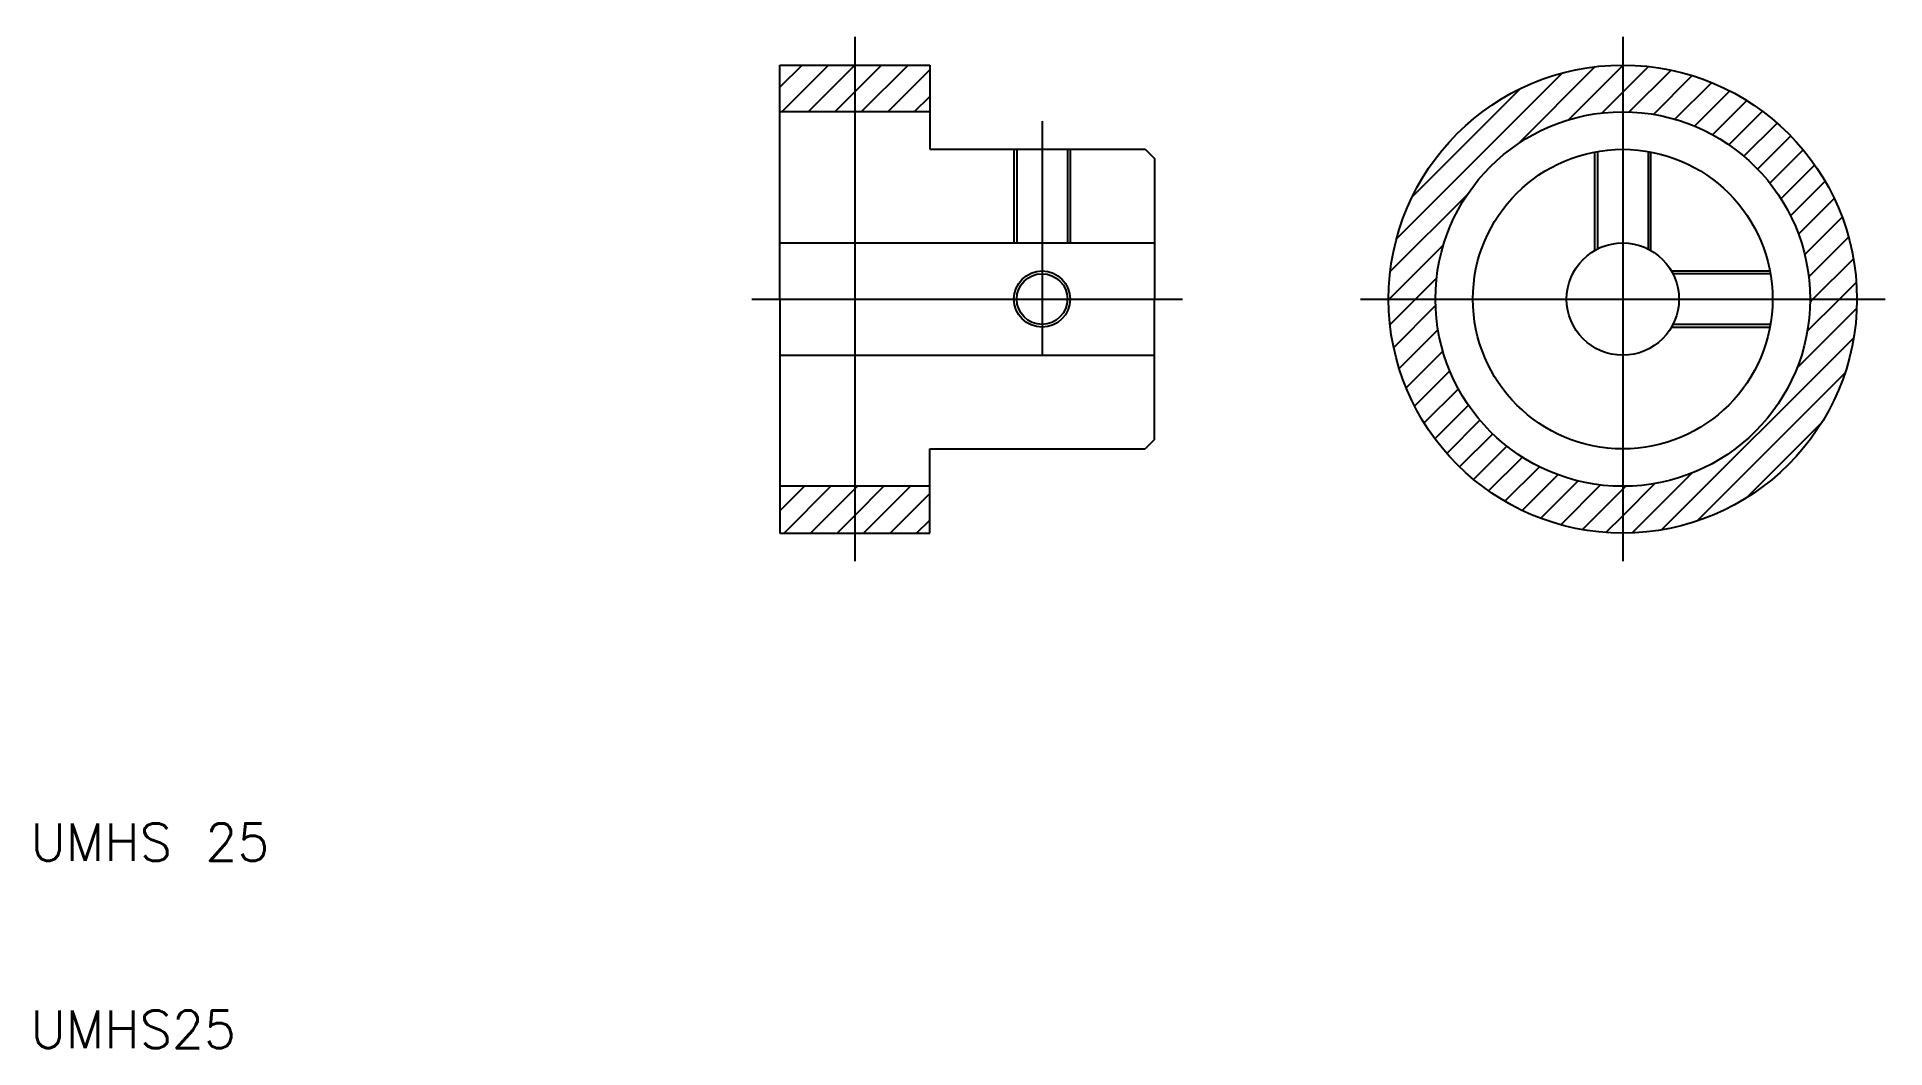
# Model space of a CAD drawing. Extents: x 10.3 to 109, y 10 to 64.
import ezdxf

# ---------------------------------------------------------------- set-up
doc = ezdxf.new("R2010")
doc.units = 0
doc.linetypes.add('CENTER', pattern=[50.8, 31.75, -6.35, 6.35, -6.35])
doc.linetypes.add('DASHED', pattern=[19.05, 12.7, -6.35])
doc.layers.get('0').update_dxf_attribs({"linetype": 'CONTINUOUS'})
doc.layers.add('CENTER', color=1, linetype='CENTER')
doc.styles.get("Standard").update_dxf_attribs({"font": 'txt.shx'})

# ---------------------------------------------------------------- blocks, each defined once
blk = doc.blocks.new('*X2')
at = {"color": 0, "linetype": 'CONTINUOUS'}
for p, q in [((50, 61.314), (51.186, 62.5)), ((50.101, 60), (52.601, 62.5)), ((51.515, 60), (54, 62.485)), ((54, 61.071), (55.429, 62.5)), ((54, 62.485), (54.015, 62.5)), ((54.343, 60), (56.843, 62.5)), ((55.757, 60), (58, 62.243)), ((89.393, 58.28), (93.525, 62.413)), ((92.096, 59.569), (95, 62.473)), ((95, 62.473), (95.027, 62.5)), ((95, 61.059), (96.366, 62.425)), ((95.349, 59.994), (97.585, 62.23)), ((82.923, 53.225), (91.775, 62.077)), ((83.766, 55.482), (89.518, 61.234)), ((96.635, 59.865), (98.707, 61.938)), ((97.787, 59.604), (99.747, 61.563)), ((52.929, 60), (54, 61.071)), ((57.172, 60), (58, 60.828)), ((93.878, 59.937), (95, 61.059)), ((98.834, 59.236), (100.715, 61.117)), ((99.79, 58.778), (101.617, 60.605)), ((100.666, 58.24), (102.458, 60.031)), ((101.468, 57.627), (103.24, 59.399)), ((102.197, 56.943), (103.965, 58.71)), ((102.856, 56.187), (104.634, 57.965)), ((103.443, 55.359), (105.245, 57.162)), ((103.953, 54.455), (105.797, 56.299)), ((82.587, 51.475), (86.72, 55.607)), ((104.379, 53.468), (106.286, 55.374)), ((104.711, 52.385), (106.707, 54.381)), ((104.929, 51.189), (107.053, 53.313)), ((82.527, 50), (85.431, 52.904)), ((105.154, 50), (107.312, 52.158)), ((83.941, 50), (85.063, 51.122)), ((106.569, 50), (107.468, 50.899)), ((82.5, 49.973), (82.527, 50)), ((82.575, 48.634), (83.941, 50)), ((82.77, 47.415), (85.006, 49.651)), ((104.295, 46.313), (107.49, 49.508)), ((104.851, 48.283), (106.569, 50)), ((104.999, 49.844), (105.154, 50)), ((83.062, 46.293), (85.135, 48.365)), ((97.069, 37.672), (107.328, 47.931)), ((83.437, 45.253), (85.396, 47.213)), ((83.883, 44.285), (85.764, 46.166)), ((98.953, 38.141), (106.859, 46.047)), ((84.395, 43.383), (86.222, 45.21)), ((84.969, 42.542), (86.76, 44.334)), ((85.601, 41.76), (87.373, 43.532)), ((86.29, 41.035), (88.057, 42.803)), ((101.626, 39.401), (105.599, 43.374)), ((87.035, 40.366), (88.813, 42.144)), ((87.838, 39.755), (89.641, 41.557)), ((88.701, 39.203), (90.545, 41.047)), ((89.626, 38.714), (91.532, 40.621)), ((95.492, 37.51), (98.687, 40.705)), ((50, 38.686), (51.314, 40)), ((50.228, 37.5), (52.728, 40)), ((51.642, 37.5), (54, 39.858)), ((54, 38.444), (55.556, 40)), ((54, 39.858), (54.142, 40)), ((54.471, 37.5), (56.971, 40)), ((55.885, 37.5), (58, 39.615)), ((90.619, 38.293), (92.615, 40.289)), ((91.687, 37.947), (93.811, 40.071)), ((92.842, 37.688), (95, 39.846)), ((95, 38.431), (96.717, 40.149)), ((95, 39.846), (95.156, 40.001)), ((53.056, 37.5), (54, 38.444)), ((57.299, 37.5), (58, 38.201)), ((94.101, 37.532), (95, 38.431))]:
    blk.add_line(p, q, dxfattribs=at)

msp = doc.modelspace()

# ---------------------------------------------------------------- linework, layer by layer
at = {"color": 7, "linetype": 'CONTINUOUS'}
for p, q in [((50, 50), (50, 62.5)), ((50, 62.5), (58, 62.5)), ((58, 62.5), (58, 58)), ((58, 60), (50, 60)), ((58, 58), (69.5, 58)), ((62.65, 58), (62.65, 53)), ((65.35, 58), (65.35, 53)), ((69.5, 58), (70, 57.5)), ((70, 57.5), (70, 50)), ((50, 53), (70, 53)), ((50, 50), (50, 37.5)), ((70, 42.5), (70, 50)), ((50, 47), (70, 47)), ((70, 42.5), (69.5, 42)), ((58, 42), (69.5, 42)), ((58, 37.5), (58, 42)), ((58, 40), (50, 40)), ((50, 37.5), (58, 37.5))]:
    msp.add_line(p, q, dxfattribs=at)
at = {"color": 3, "linetype": 'CONTINUOUS'}
for p, q in [((62.5, 58), (62.5, 53)), ((65.5, 58), (65.5, 53))]:
    msp.add_line(p, q, dxfattribs=at)
at = {"color": 3, "linetype": 'DASHED'}
for p, q in [((93.5, 52.598076), (93.5, 57.858117)), ((93.65, 57.885271), (93.65, 52.679086)), ((96.35, 57.885271), (96.35, 52.679086)), ((96.5, 52.598076), (96.5, 57.858117)), ((97.598076, 51.5), (102.858117, 51.5)), ((102.885271, 51.35), (97.679086, 51.35)), ((97.598076, 48.5), (102.858117, 48.5)), ((102.885271, 48.65), (97.679086, 48.65))]:
    msp.add_line(p, q, dxfattribs=at)
at = {"color": 7, "linetype": 'CONTINUOUS'}
for centre, radius in [((95, 50), 12.5), ((95, 50), 10), ((95, 50), 8), ((95, 50), 3), ((64, 50), 1.35)]:
    msp.add_circle(centre, radius, dxfattribs=at)
at = {"color": 3, "linetype": 'CONTINUOUS'}
msp.add_circle((64, 50), 1.5, dxfattribs=at)
at = {"layer": 'CENTER', "color": 1, "linetype": 'CENTER'}
for p, q in [((54, 64), (54, 36)), ((95, 64), (95, 36)), ((64, 59.5), (64, 47)), ((48.5, 50), (71.5, 50)), ((81, 50), (109, 50))]:
    msp.add_line(p, q, dxfattribs=at)

# ---------------------------------------------------------------- block references
at = {"color": 3, "linetype": 'CONTINUOUS'}
msp.add_blockref('*X2', (0, 0), dxfattribs=at)

# ---------------------------------------------------------------- texts
at = {"color": 7, "linetype": 'CONTINUOUS'}
for s, p in [('UMHS 25', (10, 20)), ('UMHS25', (10, 10))]:
    msp.add_text(s, height=2, dxfattribs=at).set_placement(p)

doc.saveas('drawing.dxf')
